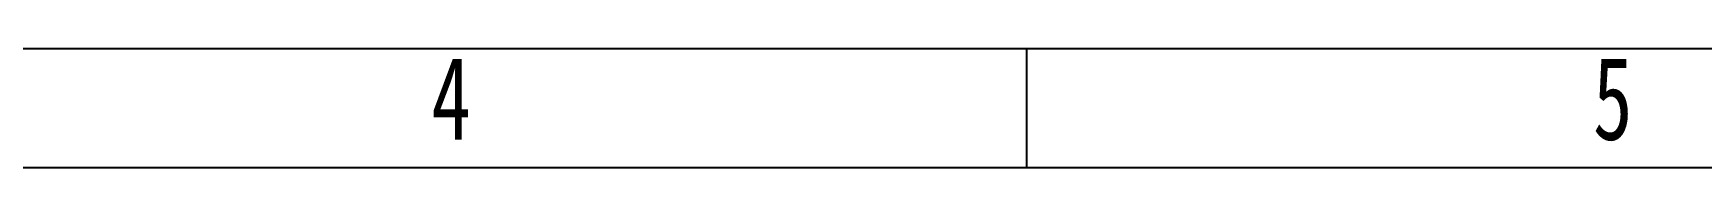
# Model space of a CAD drawing. Header units: millimetres. Extents: x 0 to 297, y 0 to 210.
# Drawn here: x 156.3 to 226.3, y 205 to 210 of the extents above; entities that cross this region are included whole.
import ezdxf

# ---------------------------------------------------------------- set-up
doc = ezdxf.new("R2010")
doc.units = ezdxf.units.MM
doc.linetypes.add('CENTERX2', pattern=[20.32, 12.7, -2.54, 2.54, -2.54])
doc.layers.add('图框', color=7, linetype='Continuous')
doc.styles.add('SLDTEXTSTYLE0', font='TXT', dxfattribs={"width": 0.7})

msp = doc.modelspace()

# ---------------------------------------------------------------- linework, layer by layer
at = {"layer": '图框'}
for p, q in [((0, 210), (297, 210)), ((198, 210), (198, 205))]:
    msp.add_line(p, q, dxfattribs=at)
at = {"layer": '图框', "linetype": 'CENTERX2'}
msp.add_line((198, 210), (198, 205), dxfattribs=at)
at = {"layer": '图框', "linetype": 'Continuous', "lineweight": 25}
msp.add_line((5, 205), (292, 205), dxfattribs=at)

# ---------------------------------------------------------------- texts
at = {"layer": '图框', "char_height": 3.5, "attachment_point": 2, "style": 'SLDTEXTSTYLE0'}
for s, insert in [('4', (173.853, 209.659)), ('5', (222.599, 209.659))]:
    msp.add_mtext(s, dxfattribs=dict(at, insert=insert))

doc.saveas('drawing.dxf')
